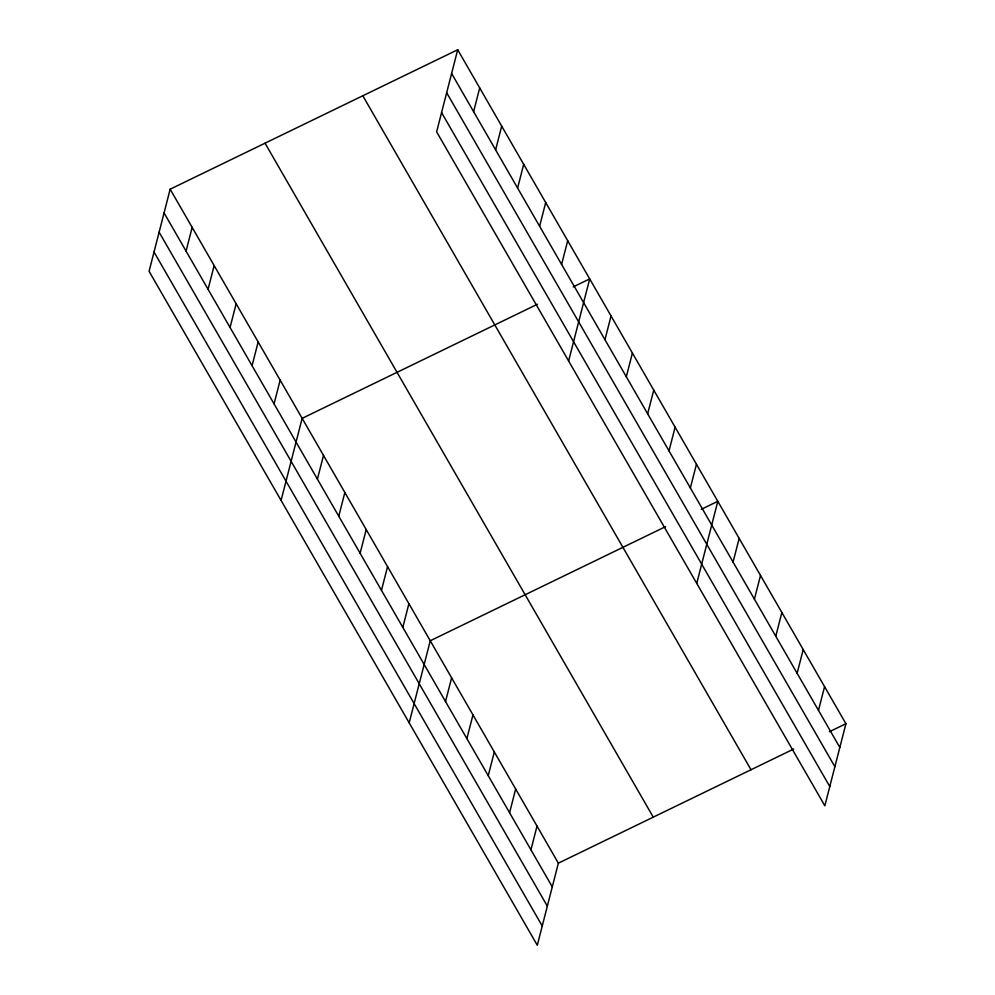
<?xml version="1.0" encoding="UTF-8"?>
<svg xmlns="http://www.w3.org/2000/svg" width="995" height="995" viewBox="0 0 995 995"><rect width="100%" height="100%" fill="white"/><g stroke="black" fill="none" stroke-linecap="round" stroke-linejoin="round"><path stroke-width="1.49" d="M170.157 189.199L149.076 271.274L537.3 945.25L558.369 863.162L170.157 189.199L457.7 49.75L845.924 723.726L824.843 805.801L436.631 131.837L457.7 49.75M186.065 251.113L192.159 227.382M208.067 289.296L214.149 265.578M230.056 327.492L236.151 303.774M252.058 365.687L258.153 341.969M274.06 403.87L280.155 380.152M281.075 500.423L302.144 418.348L537.437 304.246M317.405 479.13L323.499 455.411M338.76 516.206L344.855 492.488M360.115 553.27L366.21 529.551M473.608 111.664L479.702 87.946M381.471 590.346L387.553 566.615M495.609 149.859L501.704 126.129M402.813 627.41L408.908 603.691M517.611 188.043L523.693 164.324M409.181 722.843L430.263 640.755L665.555 526.654M539.613 226.238L545.695 202.52M445.524 701.55L451.618 677.831M561.603 264.434L567.697 240.703M466.879 738.613L472.961 714.895M568.618 360.986L589.699 278.899L573.195 286.908M488.222 775.69L494.316 751.959M604.96 339.693L611.042 315.975M509.577 812.753L515.671 789.035M626.315 376.757L632.397 353.038M530.932 849.817L537.026 826.099M647.658 413.82L653.752 390.102M669.013 450.897L675.107 427.178M690.368 487.96L696.45 464.242M696.736 583.393L717.805 501.306L701.301 509.316M733.066 562.1L739.161 538.382M754.421 599.164L760.516 575.446M775.777 636.24L781.859 612.522M797.119 673.304L803.214 649.586M818.475 710.38L824.569 686.649M558.369 863.162L793.662 749.061M829.42 731.723L845.924 723.726M451.606 73.468L839.83 747.444M446.668 92.734L834.88 766.697M441.569 112.572L829.793 786.547M362.814 95.769L751.026 769.744M265.043 143.18L653.267 817.156M164.063 212.918L552.287 886.893M159.125 232.171L547.337 906.146M154.026 252.021L542.238 925.997"/></g></svg>
